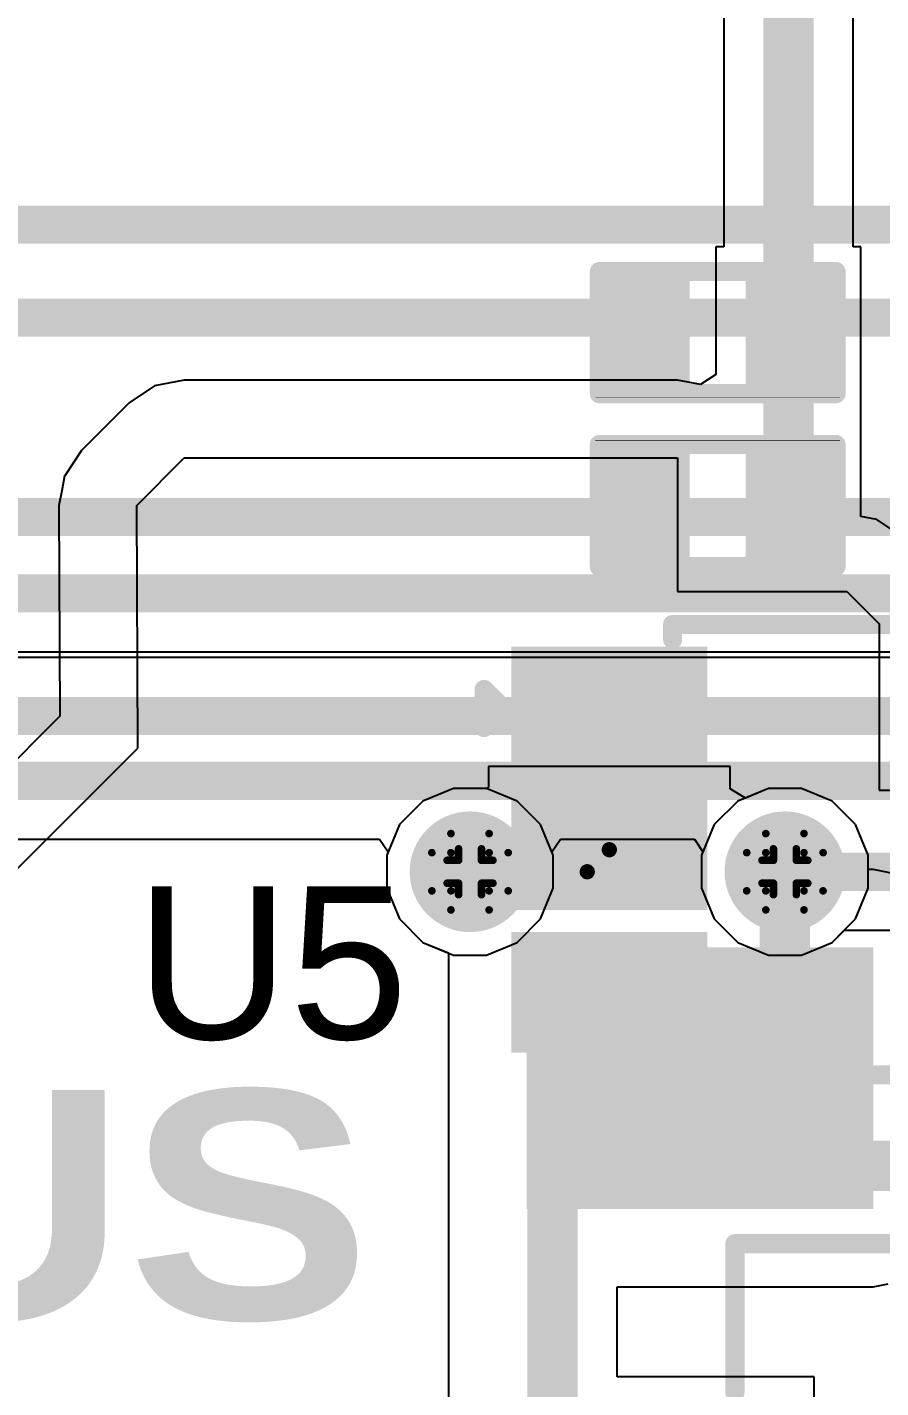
# Model space of a CAD drawing. Header units: inches. Extents: x -3 to 5259, y -3 to 5282.
# Drawn here: x 15.71 to 21.39, y 20.92 to 29.97 of the extents above; entities that cross this region are included whole.
import ezdxf

# ---------------------------------------------------------------- set-up
doc = ezdxf.new("R2010")
doc.units = ezdxf.units.IN
for name, color, linetype in [('Bottom Layer', 5, 'Continuous'), ('Bottom Solder', 6, 'Continuous'), ('Drill Drawing', 1, 'Continuous'), ('Layer 1', 16, 'Continuous'), ('Layer 2', 76, 'Continuous'), ('Top Layer', 1, 'Continuous'), ('Top Overlay', 2, 'Continuous'), ('Top Paste', 8, 'Continuous'), ('Top Solder', 216, 'Continuous'), ('Via Holes', 16, 'Continuous')]:
    doc.layers.add(name, color=color, linetype=linetype)
doc.styles.add('Arial', font='', dxfattribs={"height": 0.2})
doc.styles.add('Arial Black_Bold', font='', dxfattribs={"height": 0.2})
doc.styles.get('Arial').set_extended_font_data('Arial')
doc.styles.get('Arial Black_Bold').set_extended_font_data('Arial Black', bold=True)

# ---------------------------------------------------------------- blocks, each defined once
blk = doc.blocks.new('SOT_23_5_23')
at = {"layer": 'Top Layer'}
for points in [[(-1.85, 1.25), (-0.75, 1.25), (-0.75, 0.65), (-1.85, 0.65)], [(0.75, 1.25), (1.85, 1.25), (1.85, 0.65), (0.75, 0.65)], [(-1.85, 0.3), (-0.75, 0.3), (-0.75, -0.3), (-1.85, -0.3)], [(-1.85, -0.65), (-0.75, -0.65), (-0.75, -1.25), (-1.85, -1.25)], [(0.75, -0.65), (1.85, -0.65), (1.85, -1.25), (0.75, -1.25)]]:
    blk.add_hatch(color=1, dxfattribs=at).paths.add_polyline_path(points)
at = {"layer": 'Top Paste'}
for points in [[(-1.85, 1.25), (-0.75, 1.25), (-0.75, 0.65), (-1.85, 0.65)], [(0.75, 1.25), (1.85, 1.25), (1.85, 0.65), (0.75, 0.65)], [(-1.85, 0.3), (-0.75, 0.3), (-0.75, -0.3), (-1.85, -0.3)], [(-1.85, -0.65), (-0.75, -0.65), (-0.75, -1.25), (-1.85, -1.25)], [(0.75, -0.65), (1.85, -0.65), (1.85, -1.25), (0.75, -1.25)]]:
    blk.add_hatch(color=8, dxfattribs=at).paths.add_polyline_path(points)
at = {"layer": 'Top Solder'}
for points in [[(-1.9516, 1.3516), (-0.6484, 1.3516), (-0.6484, 0.5484), (-1.9516, 0.5484)], [(0.6484, 1.3516), (1.9516, 1.3516), (1.9516, 0.5484), (0.6484, 0.5484)], [(-1.9516, 0.4016), (-0.6484, 0.4016), (-0.6484, -0.4016), (-1.9516, -0.4016)], [(-1.9516, -0.5484), (-0.6484, -0.5484), (-0.6484, -1.3516), (-1.9516, -1.3516)], [(0.6484, -0.5484), (1.9516, -0.5484), (1.9516, -1.3516), (0.6484, -1.3516)]]:
    blk.add_hatch(color=216, dxfattribs=at).paths.add_polyline_path(points)
at = {"layer": 'Top Overlay'}
for points in [[(-0.879, 1.3986, 0.127, 0.127, 0), (-0.879, 1.4986, 0.127, 0.127, 0)], [(-0.879, 1.4986, 0.127, 0.127, 0), (0.8736, 1.4986, 0.127, 0.127, 0)], [(0.8736, 1.3986, 0.127, 0.127, 0), (0.8736, 1.4986, 0.127, 0.127, 0)], [(-2.1336, 0.8128, 0.127, 0.127, 0), (-2.1336, 1.0668, 0.127, 0.127, 0)], [(-2.1336, 1.0668, 0.127, 0.127, 0), (-2.0066, 0.9398, 0.127, 0.127, 0)], [(-2.1336, 0.8128, 0.127, 0.127, 0), (-2.0066, 0.9398, 0.127, 0.127, 0)], [(0.88, -0.418, 0.127, 0.127, 0), (0.88, 0.44, 0.127, 0.127, 0)], [(-0.879, -1.4986, 0.127, 0.127, 0), (-0.879, -1.3986, 0.127, 0.127, 0)], [(0.8736, -1.4986, 0.127, 0.127, 0), (0.8736, -1.3986, 0.127, 0.127, 0)], [(-0.879, -1.4986, 0.127, 0.127, 0), (0.8736, -1.4986, 0.127, 0.127, 0)]]:
    blk.add_lwpolyline(points, format="xyseb", dxfattribs=at)
for points in [[(-0.9108, 1.4986, 0.0635, 0.0635, 1), (-0.8473, 1.4986, 0.0635, 0.0635, 1)], [(-0.9108, 1.4986, 0.0635, 0.0635, 1), (-0.8473, 1.4986, 0.0635, 0.0635, 1)], [(0.8418, 1.4986, 0.0635, 0.0635, 1), (0.9053, 1.4986, 0.0635, 0.0635, 1)], [(0.8418, 1.4986, 0.0635, 0.0635, 1), (0.9053, 1.4986, 0.0635, 0.0635, 1)], [(-0.9108, 1.3986, 0.0635, 0.0635, 1), (-0.8473, 1.3986, 0.0635, 0.0635, 1)], [(0.8418, 1.3986, 0.0635, 0.0635, 1), (0.9053, 1.3986, 0.0635, 0.0635, 1)], [(-2.1654, 1.0668, 0.0635, 0.0635, 1), (-2.1019, 1.0668, 0.0635, 0.0635, 1)], [(-2.1654, 1.0668, 0.0635, 0.0635, 1), (-2.1019, 1.0668, 0.0635, 0.0635, 1)], [(-2.0383, 0.9398, 0.0635, 0.0635, 1), (-1.9748, 0.9398, 0.0635, 0.0635, 1)], [(-2.0383, 0.9398, 0.0635, 0.0635, 1), (-1.9748, 0.9398, 0.0635, 0.0635, 1)], [(-2.1654, 0.8128, 0.0635, 0.0635, 1), (-2.1019, 0.8128, 0.0635, 0.0635, 1)], [(-2.1654, 0.8128, 0.0635, 0.0635, 1), (-2.1019, 0.8128, 0.0635, 0.0635, 1)], [(0.8483, 0.44, 0.0635, 0.0635, 1), (0.9118, 0.44, 0.0635, 0.0635, 1)], [(0.8483, -0.418, 0.0635, 0.0635, 1), (0.9118, -0.418, 0.0635, 0.0635, 1)], [(-0.9108, -1.3986, 0.0635, 0.0635, 1), (-0.8473, -1.3986, 0.0635, 0.0635, 1)], [(0.8418, -1.3986, 0.0635, 0.0635, 1), (0.9053, -1.3986, 0.0635, 0.0635, 1)], [(-0.9108, -1.4986, 0.0635, 0.0635, 1), (-0.8473, -1.4986, 0.0635, 0.0635, 1)], [(-0.9108, -1.4986, 0.0635, 0.0635, 1), (-0.8473, -1.4986, 0.0635, 0.0635, 1)], [(0.8418, -1.4986, 0.0635, 0.0635, 1), (0.9053, -1.4986, 0.0635, 0.0635, 1)], [(0.8418, -1.4986, 0.0635, 0.0635, 1), (0.9053, -1.4986, 0.0635, 0.0635, 1)]]:
    blk.add_lwpolyline(points, format="xyseb", close=True, dxfattribs=at)
blk = doc.blocks.new('R___0402_91')
at = {"layer": 'Top Layer'}
for points in [[(-0.6985, -0.3175), (-0.6985, 0.3175), (-0.2413, 0.3175), (-0.2413, -0.3175)], [(0.2413, -0.3175), (0.2413, 0.3175), (0.6985, 0.3175), (0.6985, -0.3175)]]:
    blk.add_hatch(color=1, dxfattribs=at).paths.add_polyline_path(points)
at = {"layer": 'Top Paste'}
for points in [[(-0.6985, -0.3175), (-0.6985, 0.3175), (-0.2413, 0.3175), (-0.2413, -0.3175)], [(0.2413, -0.3175), (0.2413, 0.3175), (0.6985, 0.3175), (0.6985, -0.3175)]]:
    blk.add_hatch(color=8, dxfattribs=at).paths.add_polyline_path(points)
at = {"layer": 'Top Solder'}
for points in [[(-0.7535, -0.3725), (-0.7535, 0.3725), (-0.1863, 0.3725), (-0.1863, -0.3725)], [(0.1863, -0.3725), (0.1863, 0.3725), (0.7535, 0.3725), (0.7535, -0.3725)]]:
    blk.add_hatch(color=216, dxfattribs=at).paths.add_polyline_path(points)
at = {"layer": 'Top Overlay'}
for points in [[(-0.7874, 0.4064, 0.127, 0.127, 0), (0.7874, 0.4064, 0.127, 0.127, 0)], [(-0.7874, -0.4064, 0.127, 0.127, 0), (-0.7874, 0.4064, 0.127, 0.127, 0)], [(0.7874, -0.4064, 0.127, 0.127, 0), (0.7874, 0.4064, 0.127, 0.127, 0)], [(-0.7874, -0.4064, 0.127, 0.127, 0), (0.7874, -0.4064, 0.127, 0.127, 0)], [(-0.8128, -0.4318, 0.00323, 0.00323, 0), (0.8128, -0.4318, 0.00323, 0.00323, 0)]]:
    blk.add_lwpolyline(points, format="xyseb", dxfattribs=at)
for points in [[(-0.8191, 0.4064, 0.0635, 0.0635, 1), (-0.7556, 0.4064, 0.0635, 0.0635, 1)], [(-0.8191, 0.4064, 0.0635, 0.0635, 1), (-0.7556, 0.4064, 0.0635, 0.0635, 1)], [(0.7556, 0.4064, 0.0635, 0.0635, 1), (0.8191, 0.4064, 0.0635, 0.0635, 1)], [(0.7556, 0.4064, 0.0635, 0.0635, 1), (0.8191, 0.4064, 0.0635, 0.0635, 1)], [(-0.8191, -0.4064, 0.0635, 0.0635, 1), (-0.7556, -0.4064, 0.0635, 0.0635, 1)], [(-0.8191, -0.4064, 0.0635, 0.0635, 1), (-0.7556, -0.4064, 0.0635, 0.0635, 1)], [(0.7556, -0.4064, 0.0635, 0.0635, 1), (0.8191, -0.4064, 0.0635, 0.0635, 1)], [(0.7556, -0.4064, 0.0635, 0.0635, 1), (0.8191, -0.4064, 0.0635, 0.0635, 1)], [(-0.8136, -0.4318, 0.00161, 0.00161, 1), (-0.812, -0.4318, 0.00161, 0.00161, 1)], [(0.812, -0.4318, 0.00161, 0.00161, 1), (0.8136, -0.4318, 0.00161, 0.00161, 1)]]:
    blk.add_lwpolyline(points, format="xyseb", close=True, dxfattribs=at)
blk = doc.blocks.new('R___0402_93')
at = {"layer": 'Top Layer'}
for points in [[(-0.6985, -0.3175), (-0.6985, 0.3175), (-0.2413, 0.3175), (-0.2413, -0.3175)], [(0.2413, -0.3175), (0.2413, 0.3175), (0.6985, 0.3175), (0.6985, -0.3175)]]:
    blk.add_hatch(color=1, dxfattribs=at).paths.add_polyline_path(points)
at = {"layer": 'Top Paste'}
for points in [[(-0.6985, -0.3175), (-0.6985, 0.3175), (-0.2413, 0.3175), (-0.2413, -0.3175)], [(0.2413, -0.3175), (0.2413, 0.3175), (0.6985, 0.3175), (0.6985, -0.3175)]]:
    blk.add_hatch(color=8, dxfattribs=at).paths.add_polyline_path(points)
at = {"layer": 'Top Solder'}
for points in [[(-0.7535, -0.3725), (-0.7535, 0.3725), (-0.1863, 0.3725), (-0.1863, -0.3725)], [(0.1863, -0.3725), (0.1863, 0.3725), (0.7535, 0.3725), (0.7535, -0.3725)]]:
    blk.add_hatch(color=216, dxfattribs=at).paths.add_polyline_path(points)
at = {"layer": 'Top Overlay'}
for points in [[(0.7874, 0.4064, 0.127, 0.127, 0), (-0.7874, 0.4064, 0.127, 0.127, 0)], [(-0.7874, 0.4064, 0.127, 0.127, 0), (-0.7874, -0.4064, 0.127, 0.127, 0)], [(0.7874, 0.4064, 0.127, 0.127, 0), (0.7874, -0.4064, 0.127, 0.127, 0)], [(0.7874, -0.4064, 0.127, 0.127, 0), (-0.7874, -0.4064, 0.127, 0.127, 0)], [(0.8128, -0.4318, 0.00323, 0.00323, 0), (-0.8128, -0.4318, 0.00323, 0.00323, 0)]]:
    blk.add_lwpolyline(points, format="xyseb", dxfattribs=at)
for points in [[(-0.8191, 0.4064, 0.0635, 0.0635, 1), (-0.7556, 0.4064, 0.0635, 0.0635, 1)], [(-0.8191, 0.4064, 0.0635, 0.0635, 1), (-0.7556, 0.4064, 0.0635, 0.0635, 1)], [(0.7556, 0.4064, 0.0635, 0.0635, 1), (0.8191, 0.4064, 0.0635, 0.0635, 1)], [(0.7556, 0.4064, 0.0635, 0.0635, 1), (0.8191, 0.4064, 0.0635, 0.0635, 1)], [(-0.8191, -0.4064, 0.0635, 0.0635, 1), (-0.7556, -0.4064, 0.0635, 0.0635, 1)], [(-0.8191, -0.4064, 0.0635, 0.0635, 1), (-0.7556, -0.4064, 0.0635, 0.0635, 1)], [(0.7556, -0.4064, 0.0635, 0.0635, 1), (0.8191, -0.4064, 0.0635, 0.0635, 1)], [(0.7556, -0.4064, 0.0635, 0.0635, 1), (0.8191, -0.4064, 0.0635, 0.0635, 1)], [(-0.8136, -0.4318, 0.00161, 0.00161, 1), (-0.812, -0.4318, 0.00161, 0.00161, 1)], [(0.812, -0.4318, 0.00161, 0.00161, 1), (0.8136, -0.4318, 0.00161, 0.00161, 1)]]:
    blk.add_lwpolyline(points, format="xyseb", close=True, dxfattribs=at)
blk = doc.blocks.new('SOT_23_164')
at = {"layer": 'Top Layer'}
for points in [[(-0.41, 1.46), (0.41, 1.46), (0.41, 0.54), (-0.41, 0.54)], [(-1.36, -0.54), (-0.54, -0.54), (-0.54, -1.46), (-1.36, -1.46)], [(0.54, -0.54), (1.36, -0.54), (1.36, -1.46), (0.54, -1.46)]]:
    blk.add_hatch(color=1, dxfattribs=at).paths.add_polyline_path(points)
at = {"layer": 'Top Paste'}
for points in [[(-0.41, 1.46), (0.41, 1.46), (0.41, 0.54), (-0.41, 0.54)], [(-1.36, -0.54), (-0.54, -0.54), (-0.54, -1.46), (-1.36, -1.46)], [(0.54, -0.54), (1.36, -0.54), (1.36, -1.46), (0.54, -1.46)]]:
    blk.add_hatch(color=8, dxfattribs=at).paths.add_polyline_path(points)
at = {"layer": 'Top Solder'}
for points in [[(-0.5116, 1.5616), (0.5116, 1.5616), (0.5116, 0.4384), (-0.5116, 0.4384)], [(-1.4616, -0.4384), (-0.4384, -0.4384), (-0.4384, -1.5616), (-1.4616, -1.5616)], [(0.4384, -0.4384), (1.4616, -0.4384), (1.4616, -1.5616), (0.4384, -1.5616)]]:
    blk.add_hatch(color=216, dxfattribs=at).paths.add_polyline_path(points)
at = {"layer": 'Top Overlay'}
for points in [[(-1.5494, 0.8128, 0.127, 0.127, 0), (-1.5494, -0.5842, 0.127, 0.127, 0)], [(-1.5494, 0.8128, 0.127, 0.127, 0), (-0.5588, 0.8128, 0.127, 0.127, 0)], [(0.5588, 0.8128, 0.127, 0.127, 0), (1.5494, 0.8128, 0.127, 0.127, 0)], [(1.5494, 0.8128, 0.127, 0.127, 0), (1.5494, -0.5842, 0.127, 0.127, 0)], [(-0.3302, -0.7874, 0.127, 0.127, 0), (0.3302, -0.7874, 0.127, 0.127, 0)], [(-1.6764, -1.0414, 0.127, 0.127, 0), (-1.5494, -1.1684, 0.127, 0.127, 0)], [(-1.6764, -1.0414, 0.127, 0.127, 0), (-1.6764, -1.2954, 0.127, 0.127, 0)], [(-1.5494, -1.1684, 0.127, 0.127, 0), (-1.6764, -1.2954, 0.127, 0.127, 0)]]:
    blk.add_lwpolyline(points, format="xyseb", dxfattribs=at)
for points in [[(-1.5812, 0.8128, 0.0635, 0.0635, 1), (-1.5176, 0.8128, 0.0635, 0.0635, 1)], [(-1.5812, 0.8128, 0.0635, 0.0635, 1), (-1.5176, 0.8128, 0.0635, 0.0635, 1)], [(-0.5905, 0.8128, 0.0635, 0.0635, 1), (-0.5271, 0.8128, 0.0635, 0.0635, 1)], [(0.5271, 0.8128, 0.0635, 0.0635, 1), (0.5905, 0.8128, 0.0635, 0.0635, 1)], [(1.5176, 0.8128, 0.0635, 0.0635, 1), (1.5812, 0.8128, 0.0635, 0.0635, 1)], [(1.5176, 0.8128, 0.0635, 0.0635, 1), (1.5812, 0.8128, 0.0635, 0.0635, 1)], [(-1.5812, -0.5842, 0.0635, 0.0635, 1), (-1.5177, -0.5842, 0.0635, 0.0635, 1)], [(1.5177, -0.5842, 0.0635, 0.0635, 1), (1.5812, -0.5842, 0.0635, 0.0635, 1)], [(-0.3619, -0.7874, 0.0635, 0.0635, 1), (-0.2984, -0.7874, 0.0635, 0.0635, 1)], [(0.2984, -0.7874, 0.0635, 0.0635, 1), (0.3619, -0.7874, 0.0635, 0.0635, 1)], [(-1.7082, -1.0414, 0.0635, 0.0635, 1), (-1.6446, -1.0414, 0.0635, 0.0635, 1)], [(-1.7082, -1.0414, 0.0635, 0.0635, 1), (-1.6446, -1.0414, 0.0635, 0.0635, 1)], [(-1.5812, -1.1684, 0.0635, 0.0635, 1), (-1.5176, -1.1684, 0.0635, 0.0635, 1)], [(-1.5812, -1.1684, 0.0635, 0.0635, 1), (-1.5176, -1.1684, 0.0635, 0.0635, 1)], [(-1.7082, -1.2954, 0.0635, 0.0635, 1), (-1.6446, -1.2954, 0.0635, 0.0635, 1)], [(-1.7082, -1.2954, 0.0635, 0.0635, 1), (-1.6446, -1.2954, 0.0635, 0.0635, 1)]]:
    blk.add_lwpolyline(points, format="xyseb", close=True, dxfattribs=at)

msp = doc.modelspace()

# ---------------------------------------------------------------- hatches: boundary and pattern name
at = {"layer": 'Bottom Layer'}
h = msp.add_hatch(color=5, dxfattribs=at)
edge = h.paths.add_edge_path()
edge.add_arc((18.652, 24.3546), 0.3, 0, 360)
h = msp.add_hatch(color=5, dxfattribs=at)
edge = h.paths.add_edge_path()
edge.add_arc((20.7472, 24.3546), 0.3, 0, 360)
at = {"layer": 'Bottom Solder'}
h = msp.add_hatch(color=6, dxfattribs=at)
edge = h.paths.add_edge_path()
edge.add_arc((18.652, 24.3546), 0.4016, 0, 360)
h = msp.add_hatch(color=6, dxfattribs=at)
edge = h.paths.add_edge_path()
edge.add_arc((20.7472, 24.3546), 0.4016, 0, 360)
at = {"layer": 'Layer 1'}
h = msp.add_hatch(color=16, dxfattribs=at)
edge = h.paths.add_edge_path()
edge.add_arc((18.652, 24.3546), 0.3, 0, 360)
h = msp.add_hatch(color=16, dxfattribs=at)
edge = h.paths.add_edge_path()
edge.add_arc((20.7472, 24.3546), 0.3, 0, 360)
at = {"layer": 'Layer 2'}
h = msp.add_hatch(color=76, dxfattribs=at)
edge = h.paths.add_edge_path()
edge.add_arc((18.652, 24.3546), 0.3, 0, 360)
h = msp.add_hatch(color=76, dxfattribs=at)
edge = h.paths.add_edge_path()
edge.add_arc((20.7472, 24.3546), 0.3, 0, 360)
at = {"layer": 'Top Layer'}
h = msp.add_hatch(color=1, dxfattribs=at)
edge = h.paths.add_edge_path()
edge.add_arc((18.652, 24.3546), 0.3, 0, 360)
h = msp.add_hatch(color=1, dxfattribs=at)
edge = h.paths.add_edge_path()
edge.add_arc((20.7472, 24.3546), 0.3, 0, 360)
msp.add_hatch(color=1, dxfattribs=at).paths.add_polyline_path([(19.0288, 22.11), (21.3347, 22.11), (21.3347, 23.8514), (19.0288, 23.8514)])
at = {"layer": 'Top Solder'}
h = msp.add_hatch(color=216, dxfattribs=at)
edge = h.paths.add_edge_path()
edge.add_arc((18.652, 24.3546), 0.4016, 0, 360)
h = msp.add_hatch(color=216, dxfattribs=at)
edge = h.paths.add_edge_path()
edge.add_arc((20.7472, 24.3546), 0.4016, 0, 360)
at = {"layer": 'Via Holes'}
h = msp.add_hatch(color=7, dxfattribs=at)
edge = h.paths.add_edge_path()
edge.add_arc((18.652, 24.3546), 0.15, 0, 360)
h = msp.add_hatch(color=7, dxfattribs=at)
edge = h.paths.add_edge_path()
edge.add_arc((20.7472, 24.3546), 0.15, 0, 360)

# ---------------------------------------------------------------- linework, layer by layer
at = {"layer": 'Bottom Layer'}
for p, q in [((28.0543, 25.7796), (11.372, 25.7796)), ((11.372, 24.5709), (18.0505, 24.5709)), ((18.0505, 24.5709), (18.1069, 24.4864)), ((19.197, 24.4864), (19.2534, 24.5709)), ((19.2534, 24.5709), (20.1457, 24.5709)), ((20.1457, 24.5709), (20.2022, 24.4864)), ((18.1069, 24.4864), (18.098, 24.4648)), ((18.098, 24.4648), (18.098, 24.2444)), ((19.206, 24.4648), (19.197, 24.4864)), ((19.206, 24.2444), (19.206, 24.4648)), ((20.2022, 24.4864), (20.1932, 24.4648)), ((20.1932, 24.4648), (20.1932, 24.2444)), ((18.098, 24.2444), (18.1823, 24.0408)), ((19.1216, 24.0408), (19.206, 24.2444)), ((20.1932, 24.2444), (20.2775, 24.0408)), ((18.1823, 24.0408), (18.3382, 23.8849)), ((18.9658, 23.8849), (19.1216, 24.0408)), ((20.2775, 24.0408), (20.4334, 23.8849)), ((21.061, 23.8849), (21.1422, 23.9661)), ((21.1422, 23.9661), (22.5988, 23.9661)), ((18.3382, 23.8849), (18.5418, 23.8006)), ((18.7622, 23.8006), (18.9658, 23.8849)), ((20.4334, 23.8849), (20.637, 23.8006)), ((20.8574, 23.8006), (21.061, 23.8849)), ((18.5418, 23.8006), (18.7622, 23.8006)), ((20.637, 23.8006), (20.8574, 23.8006))]:
    msp.add_line(p, q, dxfattribs=at)
for points in [[(11.1505, 25.3912, 0.254, 0.254, 0), (28.2152, 25.3912, 0.254, 0.254, 0)], [(11.1505, 24.9594, 0.254, 0.254, 0), (28.3941, 24.9594, 0.254, 0.254, 0)], [(20.7472, 24.3546, 0.254, 0.254, 0), (29.2634, 24.3546, 0.254, 0.254, 0)]]:
    msp.add_lwpolyline(points, format="xyseb", dxfattribs=at)
msp.add_lwpolyline([(20.6837, 24.3546, 0.127, 0.127, 1), (20.8107, 24.3546, 0.127, 0.127, 1)], format="xyseb", close=True, dxfattribs=at)
at = {"layer": 'Drill Drawing'}
for points in [[(18.525, 24.4816, 0.0508, 0.0508, 0), (18.525, 24.6086, 0.0508, 0.0508, 0)], [(18.525, 24.6086, 0.0508, 0.0508, 0), (18.779, 24.6086, 0.0508, 0.0508, 0)], [(18.779, 24.4816, 0.0508, 0.0508, 0), (18.779, 24.6086, 0.0508, 0.0508, 0)], [(20.6202, 24.4816, 0.0508, 0.0508, 0), (20.6202, 24.6086, 0.0508, 0.0508, 0)], [(20.6202, 24.6086, 0.0508, 0.0508, 0), (20.8742, 24.6086, 0.0508, 0.0508, 0)], [(20.8742, 24.4816, 0.0508, 0.0508, 0), (20.8742, 24.6086, 0.0508, 0.0508, 0)], [(18.398, 24.2276, 0.0508, 0.0508, 0), (18.398, 24.4816, 0.0508, 0.0508, 0)], [(18.398, 24.4816, 0.0508, 0.0508, 0), (18.525, 24.4816, 0.0508, 0.0508, 0)], [(18.4996, 24.2784, 0.0508, 0.0508, 0), (18.4996, 24.4308, 0.0508, 0.0508, 0)], [(18.4996, 24.4308, 0.0508, 0.0508, 0), (18.5758, 24.4308, 0.0508, 0.0508, 0)], [(18.5758, 24.4308, 0.0508, 0.0508, 0), (18.5758, 24.507, 0.0508, 0.0508, 0)], [(18.5758, 24.507, 0.0508, 0.0508, 0), (18.7282, 24.507, 0.0508, 0.0508, 0)], [(18.7282, 24.4308, 0.0508, 0.0508, 0), (18.7282, 24.507, 0.0508, 0.0508, 0)], [(18.7282, 24.4308, 0.0508, 0.0508, 0), (18.8044, 24.4308, 0.0508, 0.0508, 0)], [(18.779, 24.4816, 0.0508, 0.0508, 0), (18.906, 24.4816, 0.0508, 0.0508, 0)], [(18.8044, 24.2784, 0.0508, 0.0508, 0), (18.8044, 24.4308, 0.0508, 0.0508, 0)], [(18.906, 24.2276, 0.0508, 0.0508, 0), (18.906, 24.4816, 0.0508, 0.0508, 0)], [(20.4932, 24.2276, 0.0508, 0.0508, 0), (20.4932, 24.4816, 0.0508, 0.0508, 0)], [(20.4932, 24.4816, 0.0508, 0.0508, 0), (20.6202, 24.4816, 0.0508, 0.0508, 0)], [(20.5948, 24.2784, 0.0508, 0.0508, 0), (20.5948, 24.4308, 0.0508, 0.0508, 0)], [(20.5948, 24.4308, 0.0508, 0.0508, 0), (20.671, 24.4308, 0.0508, 0.0508, 0)], [(20.671, 24.4308, 0.0508, 0.0508, 0), (20.671, 24.507, 0.0508, 0.0508, 0)], [(20.671, 24.507, 0.0508, 0.0508, 0), (20.8234, 24.507, 0.0508, 0.0508, 0)], [(20.8234, 24.4308, 0.0508, 0.0508, 0), (20.8234, 24.507, 0.0508, 0.0508, 0)], [(20.8234, 24.4308, 0.0508, 0.0508, 0), (20.8996, 24.4308, 0.0508, 0.0508, 0)], [(20.8742, 24.4816, 0.0508, 0.0508, 0), (21.0012, 24.4816, 0.0508, 0.0508, 0)], [(20.8996, 24.2784, 0.0508, 0.0508, 0), (20.8996, 24.4308, 0.0508, 0.0508, 0)], [(21.0012, 24.2276, 0.0508, 0.0508, 0), (21.0012, 24.4816, 0.0508, 0.0508, 0)], [(18.4996, 24.2784, 0.0508, 0.0508, 0), (18.5758, 24.2784, 0.0508, 0.0508, 0)], [(18.5758, 24.2022, 0.0508, 0.0508, 0), (18.5758, 24.2784, 0.0508, 0.0508, 0)], [(18.7282, 24.2784, 0.0508, 0.0508, 0), (18.8044, 24.2784, 0.0508, 0.0508, 0)], [(18.7282, 24.2022, 0.0508, 0.0508, 0), (18.7282, 24.2784, 0.0508, 0.0508, 0)], [(20.5948, 24.2784, 0.0508, 0.0508, 0), (20.671, 24.2784, 0.0508, 0.0508, 0)], [(20.671, 24.2022, 0.0508, 0.0508, 0), (20.671, 24.2784, 0.0508, 0.0508, 0)], [(20.8234, 24.2784, 0.0508, 0.0508, 0), (20.8996, 24.2784, 0.0508, 0.0508, 0)], [(20.8234, 24.2022, 0.0508, 0.0508, 0), (20.8234, 24.2784, 0.0508, 0.0508, 0)], [(18.398, 24.2276, 0.0508, 0.0508, 0), (18.525, 24.2276, 0.0508, 0.0508, 0)], [(18.525, 24.1006, 0.0508, 0.0508, 0), (18.525, 24.2276, 0.0508, 0.0508, 0)], [(18.5758, 24.2022, 0.0508, 0.0508, 0), (18.7282, 24.2022, 0.0508, 0.0508, 0)], [(18.779, 24.2276, 0.0508, 0.0508, 0), (18.906, 24.2276, 0.0508, 0.0508, 0)], [(18.779, 24.1006, 0.0508, 0.0508, 0), (18.779, 24.2276, 0.0508, 0.0508, 0)], [(20.4932, 24.2276, 0.0508, 0.0508, 0), (20.6202, 24.2276, 0.0508, 0.0508, 0)], [(20.6202, 24.1006, 0.0508, 0.0508, 0), (20.6202, 24.2276, 0.0508, 0.0508, 0)], [(20.671, 24.2022, 0.0508, 0.0508, 0), (20.8234, 24.2022, 0.0508, 0.0508, 0)], [(20.8742, 24.2276, 0.0508, 0.0508, 0), (21.0012, 24.2276, 0.0508, 0.0508, 0)], [(20.8742, 24.1006, 0.0508, 0.0508, 0), (20.8742, 24.2276, 0.0508, 0.0508, 0)], [(18.525, 24.1006, 0.0508, 0.0508, 0), (18.779, 24.1006, 0.0508, 0.0508, 0)], [(20.6202, 24.1006, 0.0508, 0.0508, 0), (20.8742, 24.1006, 0.0508, 0.0508, 0)]]:
    msp.add_lwpolyline(points, format="xyseb", dxfattribs=at)
for points in [[(18.5123, 24.6086, 0.0254, 0.0254, 1), (18.5377, 24.6086, 0.0254, 0.0254, 1)], [(18.5123, 24.6086, 0.0254, 0.0254, 1), (18.5377, 24.6086, 0.0254, 0.0254, 1)], [(18.7663, 24.6086, 0.0254, 0.0254, 1), (18.7917, 24.6086, 0.0254, 0.0254, 1)], [(18.7663, 24.6086, 0.0254, 0.0254, 1), (18.7917, 24.6086, 0.0254, 0.0254, 1)], [(20.6075, 24.6086, 0.0254, 0.0254, 1), (20.6329, 24.6086, 0.0254, 0.0254, 1)], [(20.6075, 24.6086, 0.0254, 0.0254, 1), (20.6329, 24.6086, 0.0254, 0.0254, 1)], [(20.8615, 24.6086, 0.0254, 0.0254, 1), (20.8869, 24.6086, 0.0254, 0.0254, 1)], [(20.8615, 24.6086, 0.0254, 0.0254, 1), (20.8869, 24.6086, 0.0254, 0.0254, 1)], [(18.3853, 24.4816, 0.0254, 0.0254, 1), (18.4107, 24.4816, 0.0254, 0.0254, 1)], [(18.3853, 24.4816, 0.0254, 0.0254, 1), (18.4107, 24.4816, 0.0254, 0.0254, 1)], [(18.4869, 24.4308, 0.0254, 0.0254, 1), (18.5123, 24.4308, 0.0254, 0.0254, 1)], [(18.4869, 24.4308, 0.0254, 0.0254, 1), (18.5123, 24.4308, 0.0254, 0.0254, 1)], [(18.5123, 24.4816, 0.0254, 0.0254, 1), (18.5377, 24.4816, 0.0254, 0.0254, 1)], [(18.5123, 24.4816, 0.0254, 0.0254, 1), (18.5377, 24.4816, 0.0254, 0.0254, 1)], [(18.5631, 24.507, 0.0254, 0.0254, 1), (18.5885, 24.507, 0.0254, 0.0254, 1)], [(18.5631, 24.507, 0.0254, 0.0254, 1), (18.5885, 24.507, 0.0254, 0.0254, 1)], [(18.5631, 24.4308, 0.0254, 0.0254, 1), (18.5885, 24.4308, 0.0254, 0.0254, 1)], [(18.5631, 24.4308, 0.0254, 0.0254, 1), (18.5885, 24.4308, 0.0254, 0.0254, 1)], [(18.7155, 24.507, 0.0254, 0.0254, 1), (18.7409, 24.507, 0.0254, 0.0254, 1)], [(18.7155, 24.507, 0.0254, 0.0254, 1), (18.7409, 24.507, 0.0254, 0.0254, 1)], [(18.7155, 24.4308, 0.0254, 0.0254, 1), (18.7409, 24.4308, 0.0254, 0.0254, 1)], [(18.7155, 24.4308, 0.0254, 0.0254, 1), (18.7409, 24.4308, 0.0254, 0.0254, 1)], [(18.7663, 24.4816, 0.0254, 0.0254, 1), (18.7917, 24.4816, 0.0254, 0.0254, 1)], [(18.7663, 24.4816, 0.0254, 0.0254, 1), (18.7917, 24.4816, 0.0254, 0.0254, 1)], [(18.7917, 24.4308, 0.0254, 0.0254, 1), (18.8171, 24.4308, 0.0254, 0.0254, 1)], [(18.7917, 24.4308, 0.0254, 0.0254, 1), (18.8171, 24.4308, 0.0254, 0.0254, 1)], [(18.8933, 24.4816, 0.0254, 0.0254, 1), (18.9187, 24.4816, 0.0254, 0.0254, 1)], [(18.8933, 24.4816, 0.0254, 0.0254, 1), (18.9187, 24.4816, 0.0254, 0.0254, 1)], [(20.4805, 24.4816, 0.0254, 0.0254, 1), (20.5059, 24.4816, 0.0254, 0.0254, 1)], [(20.4805, 24.4816, 0.0254, 0.0254, 1), (20.5059, 24.4816, 0.0254, 0.0254, 1)], [(20.5821, 24.4308, 0.0254, 0.0254, 1), (20.6075, 24.4308, 0.0254, 0.0254, 1)], [(20.5821, 24.4308, 0.0254, 0.0254, 1), (20.6075, 24.4308, 0.0254, 0.0254, 1)], [(20.6075, 24.4816, 0.0254, 0.0254, 1), (20.6329, 24.4816, 0.0254, 0.0254, 1)], [(20.6075, 24.4816, 0.0254, 0.0254, 1), (20.6329, 24.4816, 0.0254, 0.0254, 1)], [(20.6583, 24.507, 0.0254, 0.0254, 1), (20.6837, 24.507, 0.0254, 0.0254, 1)], [(20.6583, 24.507, 0.0254, 0.0254, 1), (20.6837, 24.507, 0.0254, 0.0254, 1)], [(20.6583, 24.4308, 0.0254, 0.0254, 1), (20.6837, 24.4308, 0.0254, 0.0254, 1)], [(20.6583, 24.4308, 0.0254, 0.0254, 1), (20.6837, 24.4308, 0.0254, 0.0254, 1)], [(20.8107, 24.507, 0.0254, 0.0254, 1), (20.8361, 24.507, 0.0254, 0.0254, 1)], [(20.8107, 24.507, 0.0254, 0.0254, 1), (20.8361, 24.507, 0.0254, 0.0254, 1)], [(20.8107, 24.4308, 0.0254, 0.0254, 1), (20.8361, 24.4308, 0.0254, 0.0254, 1)], [(20.8107, 24.4308, 0.0254, 0.0254, 1), (20.8361, 24.4308, 0.0254, 0.0254, 1)], [(20.8615, 24.4816, 0.0254, 0.0254, 1), (20.8869, 24.4816, 0.0254, 0.0254, 1)], [(20.8615, 24.4816, 0.0254, 0.0254, 1), (20.8869, 24.4816, 0.0254, 0.0254, 1)], [(20.8869, 24.4308, 0.0254, 0.0254, 1), (20.9123, 24.4308, 0.0254, 0.0254, 1)], [(20.8869, 24.4308, 0.0254, 0.0254, 1), (20.9123, 24.4308, 0.0254, 0.0254, 1)], [(20.9885, 24.4816, 0.0254, 0.0254, 1), (21.0139, 24.4816, 0.0254, 0.0254, 1)], [(20.9885, 24.4816, 0.0254, 0.0254, 1), (21.0139, 24.4816, 0.0254, 0.0254, 1)], [(18.4869, 24.2784, 0.0254, 0.0254, 1), (18.5123, 24.2784, 0.0254, 0.0254, 1)], [(18.4869, 24.2784, 0.0254, 0.0254, 1), (18.5123, 24.2784, 0.0254, 0.0254, 1)], [(18.5631, 24.2784, 0.0254, 0.0254, 1), (18.5885, 24.2784, 0.0254, 0.0254, 1)], [(18.5631, 24.2784, 0.0254, 0.0254, 1), (18.5885, 24.2784, 0.0254, 0.0254, 1)], [(18.7155, 24.2784, 0.0254, 0.0254, 1), (18.7409, 24.2784, 0.0254, 0.0254, 1)], [(18.7155, 24.2784, 0.0254, 0.0254, 1), (18.7409, 24.2784, 0.0254, 0.0254, 1)], [(18.7917, 24.2784, 0.0254, 0.0254, 1), (18.8171, 24.2784, 0.0254, 0.0254, 1)], [(18.7917, 24.2784, 0.0254, 0.0254, 1), (18.8171, 24.2784, 0.0254, 0.0254, 1)], [(20.5821, 24.2784, 0.0254, 0.0254, 1), (20.6075, 24.2784, 0.0254, 0.0254, 1)], [(20.5821, 24.2784, 0.0254, 0.0254, 1), (20.6075, 24.2784, 0.0254, 0.0254, 1)], [(20.6583, 24.2784, 0.0254, 0.0254, 1), (20.6837, 24.2784, 0.0254, 0.0254, 1)], [(20.6583, 24.2784, 0.0254, 0.0254, 1), (20.6837, 24.2784, 0.0254, 0.0254, 1)], [(20.8107, 24.2784, 0.0254, 0.0254, 1), (20.8361, 24.2784, 0.0254, 0.0254, 1)], [(20.8107, 24.2784, 0.0254, 0.0254, 1), (20.8361, 24.2784, 0.0254, 0.0254, 1)], [(20.8869, 24.2784, 0.0254, 0.0254, 1), (20.9123, 24.2784, 0.0254, 0.0254, 1)], [(20.8869, 24.2784, 0.0254, 0.0254, 1), (20.9123, 24.2784, 0.0254, 0.0254, 1)], [(18.3853, 24.2276, 0.0254, 0.0254, 1), (18.4107, 24.2276, 0.0254, 0.0254, 1)], [(18.3853, 24.2276, 0.0254, 0.0254, 1), (18.4107, 24.2276, 0.0254, 0.0254, 1)], [(18.5123, 24.2276, 0.0254, 0.0254, 1), (18.5377, 24.2276, 0.0254, 0.0254, 1)], [(18.5123, 24.2276, 0.0254, 0.0254, 1), (18.5377, 24.2276, 0.0254, 0.0254, 1)], [(18.5631, 24.2022, 0.0254, 0.0254, 1), (18.5885, 24.2022, 0.0254, 0.0254, 1)], [(18.5631, 24.2022, 0.0254, 0.0254, 1), (18.5885, 24.2022, 0.0254, 0.0254, 1)], [(18.7155, 24.2022, 0.0254, 0.0254, 1), (18.7409, 24.2022, 0.0254, 0.0254, 1)], [(18.7155, 24.2022, 0.0254, 0.0254, 1), (18.7409, 24.2022, 0.0254, 0.0254, 1)], [(18.7663, 24.2276, 0.0254, 0.0254, 1), (18.7917, 24.2276, 0.0254, 0.0254, 1)], [(18.7663, 24.2276, 0.0254, 0.0254, 1), (18.7917, 24.2276, 0.0254, 0.0254, 1)], [(18.8933, 24.2276, 0.0254, 0.0254, 1), (18.9187, 24.2276, 0.0254, 0.0254, 1)], [(18.8933, 24.2276, 0.0254, 0.0254, 1), (18.9187, 24.2276, 0.0254, 0.0254, 1)], [(20.4805, 24.2276, 0.0254, 0.0254, 1), (20.5059, 24.2276, 0.0254, 0.0254, 1)], [(20.4805, 24.2276, 0.0254, 0.0254, 1), (20.5059, 24.2276, 0.0254, 0.0254, 1)], [(20.6075, 24.2276, 0.0254, 0.0254, 1), (20.6329, 24.2276, 0.0254, 0.0254, 1)], [(20.6075, 24.2276, 0.0254, 0.0254, 1), (20.6329, 24.2276, 0.0254, 0.0254, 1)], [(20.6583, 24.2022, 0.0254, 0.0254, 1), (20.6837, 24.2022, 0.0254, 0.0254, 1)], [(20.6583, 24.2022, 0.0254, 0.0254, 1), (20.6837, 24.2022, 0.0254, 0.0254, 1)], [(20.8107, 24.2022, 0.0254, 0.0254, 1), (20.8361, 24.2022, 0.0254, 0.0254, 1)], [(20.8107, 24.2022, 0.0254, 0.0254, 1), (20.8361, 24.2022, 0.0254, 0.0254, 1)], [(20.8615, 24.2276, 0.0254, 0.0254, 1), (20.8869, 24.2276, 0.0254, 0.0254, 1)], [(20.8615, 24.2276, 0.0254, 0.0254, 1), (20.8869, 24.2276, 0.0254, 0.0254, 1)], [(20.9885, 24.2276, 0.0254, 0.0254, 1), (21.0139, 24.2276, 0.0254, 0.0254, 1)], [(20.9885, 24.2276, 0.0254, 0.0254, 1), (21.0139, 24.2276, 0.0254, 0.0254, 1)], [(18.5123, 24.1006, 0.0254, 0.0254, 1), (18.5377, 24.1006, 0.0254, 0.0254, 1)], [(18.5123, 24.1006, 0.0254, 0.0254, 1), (18.5377, 24.1006, 0.0254, 0.0254, 1)], [(18.7663, 24.1006, 0.0254, 0.0254, 1), (18.7917, 24.1006, 0.0254, 0.0254, 1)], [(18.7663, 24.1006, 0.0254, 0.0254, 1), (18.7917, 24.1006, 0.0254, 0.0254, 1)], [(20.6075, 24.1006, 0.0254, 0.0254, 1), (20.6329, 24.1006, 0.0254, 0.0254, 1)], [(20.6075, 24.1006, 0.0254, 0.0254, 1), (20.6329, 24.1006, 0.0254, 0.0254, 1)], [(20.8615, 24.1006, 0.0254, 0.0254, 1), (20.8869, 24.1006, 0.0254, 0.0254, 1)], [(20.8615, 24.1006, 0.0254, 0.0254, 1), (20.8869, 24.1006, 0.0254, 0.0254, 1)]]:
    msp.add_lwpolyline(points, format="xyseb", close=True, dxfattribs=at)
at = {"layer": 'Layer 1'}
for p, q in [((20.637, 24.9086), (20.4334, 24.8242)), ((20.8574, 24.9086), (20.637, 24.9086)), ((21.061, 24.8242), (20.8574, 24.9086)), ((20.4334, 24.8242), (20.2775, 24.6684)), ((21.2169, 24.6684), (21.061, 24.8242)), ((20.2775, 24.6684), (20.1932, 24.4648)), ((21.3012, 24.4648), (21.2169, 24.6684)), ((20.1932, 24.4648), (20.1932, 24.2444)), ((21.3012, 24.2444), (21.3012, 24.4648)), ((20.1932, 24.2444), (20.2775, 24.0408)), ((21.2169, 24.0408), (21.3012, 24.2444)), ((20.2775, 24.0408), (20.4334, 23.8849)), ((21.061, 23.8849), (21.2169, 24.0408)), ((20.4334, 23.8849), (20.637, 23.8006)), ((20.8574, 23.8006), (21.061, 23.8849)), ((20.637, 23.8006), (20.8574, 23.8006))]:
    msp.add_line(p, q, dxfattribs=at)
at = {"layer": 'Layer 2'}
for p, q in [((11.4473, 25.8186), (62.69, 25.8186)), ((18.5418, 24.9086), (18.3382, 24.8242)), ((18.7622, 24.9086), (18.5418, 24.9086)), ((18.9658, 24.8242), (18.7622, 24.9086)), ((20.637, 24.9086), (20.4334, 24.8242)), ((20.8574, 24.9086), (20.637, 24.9086)), ((21.061, 24.8242), (20.8574, 24.9086)), ((18.3382, 24.8242), (18.1823, 24.6684)), ((19.1216, 24.6684), (18.9658, 24.8242)), ((20.4334, 24.8242), (20.2775, 24.6684)), ((21.2169, 24.6684), (21.061, 24.8242)), ((18.1823, 24.6684), (18.098, 24.4648)), ((19.206, 24.4648), (19.1216, 24.6684)), ((20.2775, 24.6684), (20.1932, 24.4648)), ((21.3012, 24.4648), (21.2169, 24.6684)), ((18.098, 24.4648), (18.098, 24.2444)), ((19.206, 24.2444), (19.206, 24.4648)), ((20.1932, 24.4648), (20.1932, 24.2444)), ((21.3012, 24.2444), (21.3012, 24.4648)), ((18.098, 24.2444), (18.1823, 24.0408)), ((19.1216, 24.0408), (19.206, 24.2444)), ((20.1932, 24.2444), (20.2775, 24.0408)), ((21.2169, 24.0408), (21.3012, 24.2444)), ((18.1823, 24.0408), (18.3382, 23.8849)), ((18.9658, 23.8849), (19.1216, 24.0408)), ((20.2775, 24.0408), (20.4334, 23.8849)), ((21.061, 23.8849), (21.2169, 24.0408)), ((18.3382, 23.8849), (18.5418, 23.8006)), ((18.7622, 23.8006), (18.9658, 23.8849)), ((20.4334, 23.8849), (20.637, 23.8006)), ((20.8574, 23.8006), (21.061, 23.8849)), ((18.5418, 23.8006), (18.7622, 23.8006)), ((20.637, 23.8006), (20.8574, 23.8006))]:
    msp.add_line(p, q, dxfattribs=at)
for points in [[(12.456, 28.6612, 0.254, 0.254, 0), (63.6803, 28.6612, 0.254, 0.254, 0)], [(13.3604, 28.0416, 0.254, 0.254, 0), (63.5815, 28.0416, 0.254, 0.254, 0)], [(7.1685, 26.7151, 0.254, 0.254, 0), (63.289, 26.7151, 0.254, 0.254, 0)], [(6.8944, 26.2071, 0.254, 0.254, 0), (62.8509, 26.2071, 0.254, 0.254, 0)]]:
    msp.add_lwpolyline(points, format="xyseb", dxfattribs=at)
at = {"layer": 'Top Layer'}
for p, q in [((21.2009, 28.5139), (21.2009, 32.7139)), ((20.3408, 32.1953), (20.3408, 28.5139)), ((20.3408, 28.5139), (20.2873, 28.5139)), ((20.2873, 28.5139), (20.2873, 27.663)), ((21.2525, 28.5139), (21.2009, 28.5139)), ((21.2525, 27.3709), (21.2525, 28.5139)), ((16.7504, 27.6268), (16.5522, 27.5874)), ((20.0333, 27.6268), (16.7504, 27.6268)), ((20.1857, 27.5965), (20.0333, 27.6268)), ((20.2873, 27.663), (20.1857, 27.5965)), ((16.5522, 27.5874), (16.3841, 27.4751)), ((16.3841, 27.4751), (16.0676, 27.1585)), ((21.2525, 27.3629), (21.2525, 27.3709)), ((21.2525, 27.3709), (21.2525, 27.3709)), ((21.2525, 26.7195), (21.2525, 27.3629)), ((21.2525, 27.3629), (21.2525, 27.3629)), ((16.0108, 27.0736), (15.9553, 26.9905)), ((16.0659, 27.1569), (16.0108, 27.0736)), ((16.0669, 27.1576), (16.0659, 27.1569)), ((16.0676, 27.1585), (16.0669, 27.1576)), ((16.4338, 26.7923), (16.7504, 27.1089)), ((16.7504, 27.1089), (20.0333, 27.1089)), ((20.0333, 27.1089), (20.0333, 26.2199)), ((15.9544, 26.9884), (15.9353, 26.8902)), ((15.955, 26.9893), (15.9544, 26.9884)), ((15.9553, 26.9905), (15.955, 26.9893)), ((15.9353, 26.8902), (15.9158, 26.7923)), ((15.9158, 26.7923), (15.9161, 26.7911)), ((15.9161, 26.7911), (15.9159, 26.79)), ((15.9159, 26.79), (15.9222, 25.3898)), ((16.4411, 25.1762), (16.4338, 26.7923)), ((21.3586, 26.6984), (21.2525, 26.7195)), ((21.5266, 26.5861), (21.3586, 26.6984)), ((20.0333, 26.2199), (21.1604, 26.2199)), ((21.1604, 26.2199), (21.3748, 26.0054)), ((21.3748, 26.0054), (21.3748, 24.8974)), ((15.9222, 25.3898), (15.3463, 24.8139)), ((15.5608, 24.296), (16.4411, 25.1762)), ((20.3828, 25.0554), (18.7748, 25.0554)), ((18.7748, 25.0554), (18.7748, 24.917)), ((20.3828, 24.9064), (20.3828, 25.0554)), ((18.5418, 24.9086), (18.3382, 24.8242)), ((18.7622, 24.9086), (18.5418, 24.9086)), ((18.7748, 24.917), (18.7622, 24.9086)), ((20.4844, 24.8454), (20.3828, 24.9064)), ((20.637, 24.9086), (20.4844, 24.8454)), ((20.8574, 24.9086), (20.637, 24.9086)), ((21.061, 24.8242), (20.8574, 24.9086)), ((18.3382, 24.8242), (18.1823, 24.6684)), ((21.2169, 24.6684), (21.061, 24.8242)), ((21.3748, 24.8974), (22.9828, 24.8974)), ((18.1823, 24.6684), (18.098, 24.4648)), ((21.3012, 24.4648), (21.2169, 24.6684)), ((18.098, 24.4648), (18.098, 24.2444)), ((21.3012, 24.3694), (21.3012, 24.4648)), ((21.3348, 24.3694), (21.3012, 24.3694)), ((21.533, 24.3299), (21.3348, 24.3694)), ((18.098, 24.2444), (18.1823, 24.0408)), ((18.1823, 24.0408), (18.3382, 23.8849)), ((18.3382, 23.8849), (18.5088, 23.8142)), ((18.5088, 23.8142), (18.5088, 18.6358)), ((19.6301, 20.9942), (19.6301, 21.592)), ((19.6301, 21.592), (21.3348, 21.592)), ((21.3348, 21.592), (21.4353, 21.612)), ((20.9418, 20.9942), (19.6301, 20.9942)), ((20.9418, 19.6662), (20.9418, 20.9942))]:
    msp.add_line(p, q, dxfattribs=at)
for points in [[(20.7708, 26.7923, 0.3356, 0.3356, 0), (20.7708, 33.1965, 0.3356, 0.3356, 0)], [(19.4738, 24.3965, 0.381, 0.381, 0), (19.5788, 24.5014, 0.381, 0.381, 0)], [(18.652, 24.3546, 0.381, 0.381, 0), (18.6939, 24.3965, 0.381, 0.381, 0)], [(18.6939, 24.3965, 0.381, 0.381, 0), (19.4738, 24.3965, 0.381, 0.381, 0)], [(19.4319, 24.3546, 0.1016, 0.1016, 0), (19.5788, 24.5014, 0.1016, 0.1016, 0)], [(20.7472, 23.6836, 0.3356, 0.3356, 0), (20.7472, 24.3546, 0.3356, 0.3356, 0)], [(20.615, 23.5514, 0.3356, 0.3356, 0), (20.7472, 23.6836, 0.3356, 0.3356, 0)], [(19.2961, 23.5636, 0.3356, 0.3356, 0), (19.5989, 23.5636, 0.3356, 0.3356, 0)], [(19.2961, 23.5636, 0.3356, 0.3356, 0), (19.464, 23.4186, 0.3356, 0.3356, 0)], [(19.5989, 23.5636, 0.3356, 0.3356, 0), (19.6111, 23.5514, 0.3356, 0.3356, 0)], [(19.5788, 23.5514, 0.3356, 0.3356, 0), (19.6111, 23.5514, 0.3356, 0.3356, 0)], [(19.6111, 23.5514, 0.3356, 0.3356, 0), (20.615, 23.5514, 0.3356, 0.3356, 0)], [(19.464, 23.4186, 0.3356, 0.3356, 0), (19.9709, 22.9807, 0.3356, 0.3356, 0)], [(19.2001, 22.2778, 0.3356, 0.3356, 0), (19.903, 22.9807, 0.3356, 0.3356, 0)], [(19.903, 22.9807, 0.3356, 0.3356, 0), (19.9709, 22.9807, 0.3356, 0.3356, 0)], [(19.9709, 22.9807, 0.3356, 0.3356, 0), (20.1818, 22.9807, 0.3356, 0.3356, 0)], [(20.2282, 22.9807, 0.3356, 0.3356, 0), (20.6239, 22.9807, 0.3356, 0.3356, 0)], [(20.6239, 22.9405, 0.3356, 0.3356, 0), (20.6239, 22.9807, 0.3356, 0.3356, 0)], [(20.6239, 22.9405, 0.3356, 0.3356, 0), (21.1669, 22.3975, 0.3356, 0.3356, 0)], [(21.1669, 22.3975, 0.3356, 0.3356, 0), (23.6755, 22.3975, 0.3356, 0.3356, 0)], [(19.2001, 18.2159, 0.3356, 0.3356, 0), (19.2001, 22.2778, 0.3356, 0.3356, 0)]]:
    msp.add_lwpolyline(points, format="xyseb", dxfattribs=at)
for points in [[(20.6869, 26.7923, 0.1678, 0.1678, 1), (20.8547, 26.7923, 0.1678, 0.1678, 1)], [(19.4836, 24.5014, 0.1905, 0.1905, 1), (19.6741, 24.5014, 0.1905, 0.1905, 1)], [(18.5567, 24.3546, 0.1905, 0.1905, 1), (18.7472, 24.3546, 0.1905, 0.1905, 1)], [(18.5986, 24.3965, 0.1905, 0.1905, 1), (18.7891, 24.3965, 0.1905, 0.1905, 1)], [(18.5986, 24.3965, 0.1905, 0.1905, 1), (18.7891, 24.3965, 0.1905, 0.1905, 1)], [(19.3786, 24.3965, 0.1905, 0.1905, 1), (19.5691, 24.3965, 0.1905, 0.1905, 1)], [(19.3786, 24.3965, 0.1905, 0.1905, 1), (19.5691, 24.3965, 0.1905, 0.1905, 1)], [(19.5534, 24.5014, 0.0508, 0.0508, 1), (19.6042, 24.5014, 0.0508, 0.0508, 1)], [(20.6633, 24.3546, 0.1678, 0.1678, 1), (20.8311, 24.3546, 0.1678, 0.1678, 1)], [(19.4065, 24.3546, 0.0508, 0.0508, 1), (19.4573, 24.3546, 0.0508, 0.0508, 1)], [(20.6633, 23.6836, 0.1678, 0.1678, 1), (20.8311, 23.6836, 0.1678, 0.1678, 1)], [(20.6633, 23.6836, 0.1678, 0.1678, 1), (20.8311, 23.6836, 0.1678, 0.1678, 1)], [(19.2122, 23.5636, 0.1678, 0.1678, 1), (19.38, 23.5636, 0.1678, 0.1678, 1)], [(19.2122, 23.5636, 0.1678, 0.1678, 1), (19.38, 23.5636, 0.1678, 0.1678, 1)], [(19.5149, 23.5636, 0.1678, 0.1678, 1), (19.6828, 23.5636, 0.1678, 0.1678, 1)], [(19.5149, 23.5636, 0.1678, 0.1678, 1), (19.6828, 23.5636, 0.1678, 0.1678, 1)], [(19.4949, 23.5514, 0.1678, 0.1678, 1), (19.6627, 23.5514, 0.1678, 0.1678, 1)], [(19.5271, 23.5514, 0.1678, 0.1678, 1), (19.695, 23.5514, 0.1678, 0.1678, 1)], [(19.5271, 23.5514, 0.1678, 0.1678, 1), (19.695, 23.5514, 0.1678, 0.1678, 1)], [(19.5271, 23.5514, 0.1678, 0.1678, 1), (19.695, 23.5514, 0.1678, 0.1678, 1)], [(20.5311, 23.5514, 0.1678, 0.1678, 1), (20.6989, 23.5514, 0.1678, 0.1678, 1)], [(20.5311, 23.5514, 0.1678, 0.1678, 1), (20.6989, 23.5514, 0.1678, 0.1678, 1)], [(19.3801, 23.4186, 0.1678, 0.1678, 1), (19.5479, 23.4186, 0.1678, 0.1678, 1)], [(19.3801, 23.4186, 0.1678, 0.1678, 1), (19.5479, 23.4186, 0.1678, 0.1678, 1)], [(19.8191, 22.9807, 0.1678, 0.1678, 1), (19.9869, 22.9807, 0.1678, 0.1678, 1)], [(19.8191, 22.9807, 0.1678, 0.1678, 1), (19.9869, 22.9807, 0.1678, 0.1678, 1)], [(19.887, 22.9807, 0.1678, 0.1678, 1), (20.0548, 22.9807, 0.1678, 0.1678, 1)], [(19.887, 22.9807, 0.1678, 0.1678, 1), (20.0548, 22.9807, 0.1678, 0.1678, 1)], [(19.887, 22.9807, 0.1678, 0.1678, 1), (20.0548, 22.9807, 0.1678, 0.1678, 1)], [(20.0979, 22.9807, 0.1678, 0.1678, 1), (20.2657, 22.9807, 0.1678, 0.1678, 1)], [(20.1443, 22.9807, 0.1678, 0.1678, 1), (20.3121, 22.9807, 0.1678, 0.1678, 1)], [(20.54, 22.9807, 0.1678, 0.1678, 1), (20.7078, 22.9807, 0.1678, 0.1678, 1)], [(20.54, 22.9807, 0.1678, 0.1678, 1), (20.7078, 22.9807, 0.1678, 0.1678, 1)], [(20.54, 22.9405, 0.1678, 0.1678, 1), (20.7078, 22.9405, 0.1678, 0.1678, 1)], [(20.54, 22.9405, 0.1678, 0.1678, 1), (20.7078, 22.9405, 0.1678, 0.1678, 1)], [(21.083, 22.3975, 0.1678, 0.1678, 1), (21.2508, 22.3975, 0.1678, 0.1678, 1)], [(21.083, 22.3975, 0.1678, 0.1678, 1), (21.2508, 22.3975, 0.1678, 0.1678, 1)], [(19.1162, 22.2778, 0.1678, 0.1678, 1), (19.284, 22.2778, 0.1678, 0.1678, 1)], [(19.1162, 22.2778, 0.1678, 0.1678, 1), (19.284, 22.2778, 0.1678, 0.1678, 1)]]:
    msp.add_lwpolyline(points, format="xyseb", close=True, dxfattribs=at)

# ---------------------------------------------------------------- block references
for name, p in [('R___0402_91', (20.3, 27.9424)), ('SOT_23_5_23', (20.8788, 24.5014))]:
    msp.add_blockref(name, p)
for name, p, rotation in [('R___0402_93', (20.3, 26.7914), 180), ('SOT_23_164', (21.2278, 20.3302), 90)]:
    msp.add_blockref(name, p, dxfattribs=dict(rotation=rotation))

# ---------------------------------------------------------------- texts
at = {"layer": 'Top Overlay', "style": 'Arial'}
msp.add_text('U5', height=1.016, dxfattribs=at).set_placement((16.4256, 23.2412))
at = {"layer": 'Top Overlay', "style": 'Arial Black_Bold'}
msp.add_text('VBUS', height=1.524, rotation=360, dxfattribs=at).set_placement((11.2254, 21.3775))

doc.saveas('drawing.dxf')
